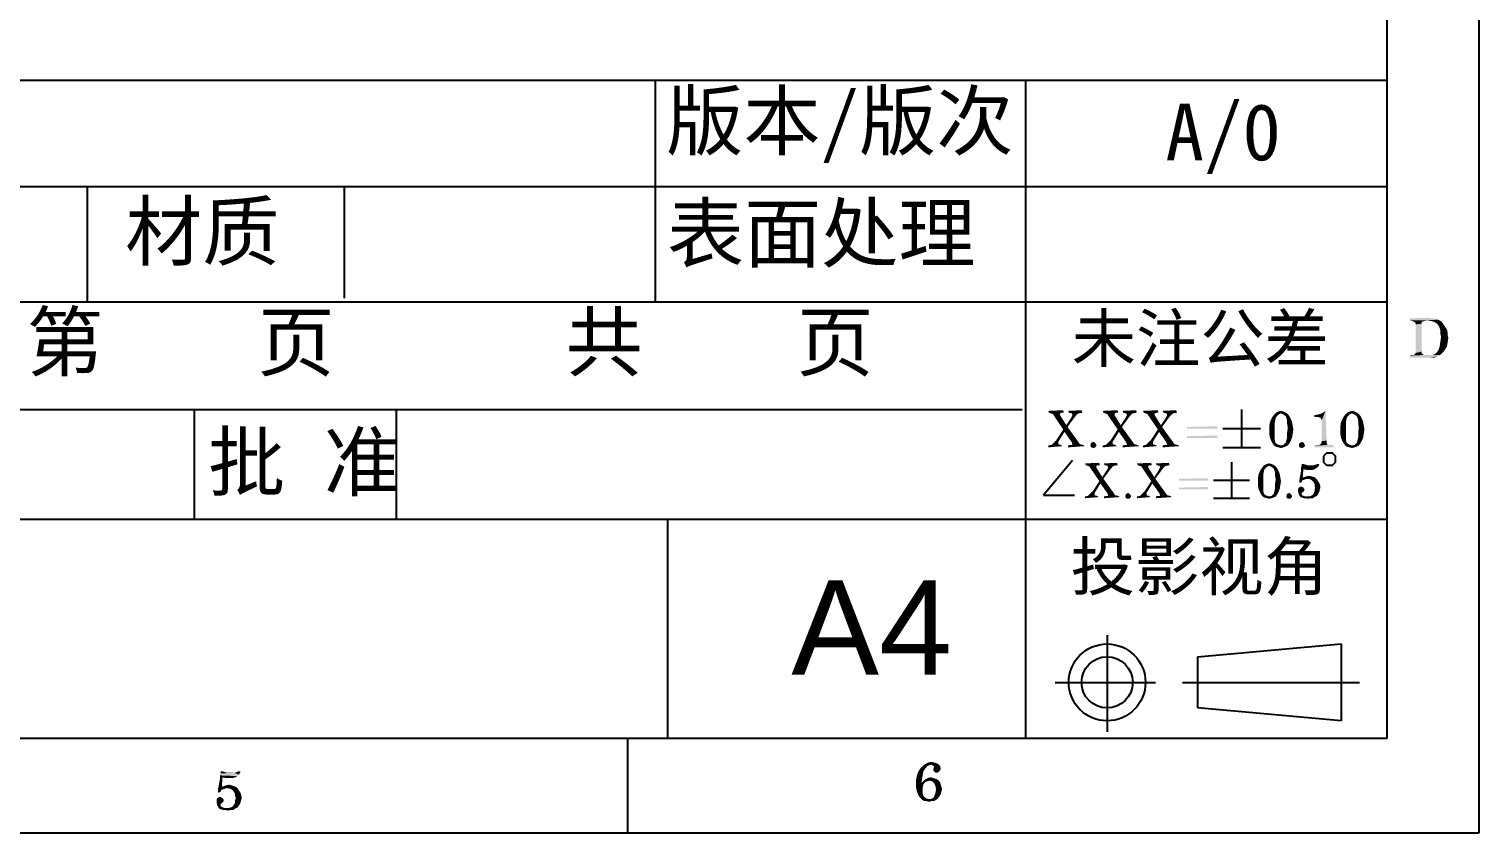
# Model space of a CAD drawing. Header units: millimetres. Extents: x 2313 to 2589, y 1099 to 1295.
# Drawn here: x 2511.9 to 2588.8, y 1100.1 to 1142.8 of the extents above; entities that cross this region are included whole.
import ezdxf

# ---------------------------------------------------------------- set-up
doc = ezdxf.new("R2010")
doc.units = ezdxf.units.MM
doc.layers.add('文字', color=3, linetype='Continuous', lineweight=9)
doc.styles.get("Standard").update_dxf_attribs({"font": 'arial.ttf'})

msp = doc.modelspace()

# ---------------------------------------------------------------- linework, layer by layer
for p, q in [((2588.762, 1100.144), (2588.762, 1295.371)), ((2583.871, 1290.409), (2583.871, 1105.144)), ((2583.871, 1140.037), (2435.411, 1140.037)), ((2545.08, 1140.037), (2545.08, 1128.279)), ((2564.712, 1140.037), (2564.712, 1128.279)), ((2583.871, 1134.401), (2435.411, 1134.401)), ((2514.969, 1128.279), (2514.969, 1134.401)), ((2528.603, 1128.493), (2528.603, 1134.401)), ((2583.871, 1128.279), (2435.411, 1128.279)), ((2564.712, 1128.279), (2564.712, 1105.19)), ((2435.411, 1122.591), (2564.54, 1122.591)), ((2520.648, 1116.752), (2520.648, 1122.591)), ((2531.359, 1116.752), (2531.359, 1122.591)), ((2532.946, 1122.591), (2532.946, 1122.576)), ((2576.172, 1122.584), (2576.172, 1120.584)), ((2575.172, 1121.584), (2577.172, 1121.584)), ((2575.172, 1120.584), (2577.172, 1120.584)), ((2567.211, 1119.887), (2565.671, 1118.047)), ((2575.641, 1119.796), (2575.641, 1117.887)), ((2574.687, 1118.841), (2576.596, 1118.841)), ((2565.671, 1118.047), (2567.305, 1118.047)), ((2574.687, 1117.887), (2576.596, 1117.887)), ((2583.871, 1116.752), (2435.467, 1116.752)), ((2545.725, 1116.752), (2545.725, 1105.144)), ((2569.039, 1110.636), (2569.039, 1105.508)), ((2573.842, 1109.485), (2581.452, 1110.163)), ((2581.452, 1110.163), (2581.452, 1106.091)), ((2573.842, 1109.485), (2573.842, 1106.77)), ((2566.284, 1108.127), (2571.611, 1108.127)), ((2573.037, 1108.127), (2582.424, 1108.127)), ((2581.452, 1106.091), (2573.842, 1106.77)), ((2583.871, 1105.144), (2317.745, 1105.144)), ((2543.597, 1105.144), (2543.597, 1100.174)), ((2312.752, 1100.144), (2588.762, 1100.144))]:
    msp.add_line(p, q)
msp.add_lwpolyline([(2580.509, 1120.114), (2580.509, 1119.796), (2580.668, 1119.637), (2580.987, 1119.637), (2581.146, 1119.796), (2581.146, 1120.114), (2580.987, 1120.273), (2580.668, 1120.273), (2580.509, 1120.114)])
for radius in [2.036, 1.357]:
    msp.add_circle((2569.039, 1108.127), radius)
for points in [[(2585.093, 1127.421), (2586.044, 1127.456), (2586.255, 1127.421)], [(2586.396, 1127.421), (2586.572, 1127.351), (2585.093, 1127.315)], [(2586.255, 1127.421), (2586.396, 1127.421), (2585.093, 1127.315)], [(2586.255, 1127.421), (2585.093, 1127.315), (2585.093, 1127.421)], [(2586.009, 1127.315), (2585.093, 1127.315), (2586.572, 1127.351)], [(2586.009, 1127.315), (2585.234, 1127.28), (2585.093, 1127.315)], [(2585.234, 1127.28), (2586.009, 1127.315), (2585.868, 1127.28)], [(2586.009, 1127.315), (2586.572, 1127.351), (2586.678, 1127.315)], [(2586.678, 1127.315), (2586.15, 1127.28), (2586.009, 1127.315)], [(2586.255, 1127.28), (2586.15, 1127.28), (2586.678, 1127.315)], [(2586.255, 1127.28), (2586.678, 1127.315), (2586.784, 1127.245)], [(2585.868, 1127.28), (2585.375, 1127.21), (2585.234, 1127.28)], [(2585.868, 1127.28), (2585.727, 1127.245), (2585.375, 1127.21)], [(2585.375, 1127.21), (2585.727, 1127.245), (2585.727, 1127.139)], [(2585.727, 1127.139), (2585.41, 1127.104), (2585.375, 1127.21)], [(2585.41, 1127.104), (2585.727, 1127.139), (2585.727, 1125.66)], [(2585.727, 1125.66), (2585.41, 1125.589), (2585.41, 1127.104)], [(2586.784, 1127.245), (2586.431, 1127.21), (2586.255, 1127.28)], [(2586.537, 1127.139), (2586.431, 1127.21), (2586.784, 1127.245)], [(2586.537, 1127.139), (2586.784, 1127.245), (2586.854, 1127.139)], [(2586.854, 1127.139), (2586.643, 1126.998), (2586.537, 1127.139)], [(2586.854, 1127.139), (2586.925, 1127.034), (2586.643, 1126.998)], [(2586.643, 1126.998), (2586.925, 1127.034), (2586.995, 1126.928)], [(2586.995, 1126.928), (2586.678, 1126.893), (2586.643, 1126.998)], [(2586.678, 1126.893), (2586.995, 1126.928), (2587.066, 1126.822)], [(2587.066, 1126.822), (2586.713, 1126.787), (2586.678, 1126.893)], [(2586.713, 1126.787), (2587.066, 1126.822), (2587.101, 1126.681)], [(2587.101, 1126.681), (2586.713, 1126.611), (2586.713, 1126.787)], [(2586.713, 1126.611), (2587.101, 1126.681), (2587.101, 1126.54)], [(2587.101, 1126.54), (2586.749, 1126.435), (2586.713, 1126.611)], [(2586.749, 1126.435), (2587.101, 1126.54), (2587.136, 1126.399)], [(2586.96, 1125.765), (2586.608, 1125.73), (2586.643, 1125.836)], [(2586.608, 1125.73), (2586.96, 1125.765), (2586.854, 1125.624)], [(2587.066, 1125.941), (2586.643, 1125.836), (2586.678, 1125.941)], [(2586.643, 1125.836), (2587.066, 1125.941), (2586.96, 1125.765)], [(2587.101, 1126.153), (2586.678, 1125.941), (2586.713, 1126.188)], [(2586.678, 1125.941), (2587.101, 1126.153), (2587.066, 1125.941)], [(2587.136, 1126.399), (2586.713, 1126.188), (2586.749, 1126.435)], [(2586.713, 1126.188), (2587.136, 1126.399), (2587.101, 1126.153)], [(2586.291, 1125.484), (2586.713, 1125.484), (2585.093, 1125.448)], [(2586.15, 1125.484), (2586.291, 1125.484), (2585.093, 1125.448)], [(2585.974, 1125.484), (2586.15, 1125.484), (2585.093, 1125.448)], [(2585.833, 1125.484), (2585.974, 1125.484), (2585.093, 1125.448)], [(2585.304, 1125.484), (2585.833, 1125.484), (2585.093, 1125.448)], [(2585.304, 1125.484), (2585.093, 1125.448), (2585.198, 1125.484)], [(2585.093, 1125.448), (2586.713, 1125.484), (2586.572, 1125.413)], [(2586.572, 1125.413), (2585.093, 1125.343), (2585.093, 1125.448)], [(2586.185, 1125.343), (2585.093, 1125.343), (2586.572, 1125.413)], [(2585.727, 1125.554), (2585.304, 1125.484), (2585.41, 1125.589)], [(2585.304, 1125.484), (2585.727, 1125.554), (2585.833, 1125.484)], [(2585.41, 1125.589), (2585.727, 1125.66), (2585.727, 1125.554)], [(2586.185, 1125.343), (2586.572, 1125.413), (2586.396, 1125.343)], [(2586.291, 1125.484), (2586.396, 1125.519), (2586.854, 1125.624)], [(2586.291, 1125.484), (2586.854, 1125.624), (2586.713, 1125.484)], [(2586.396, 1125.519), (2586.502, 1125.589), (2586.854, 1125.624)], [(2586.854, 1125.624), (2586.502, 1125.589), (2586.608, 1125.73)], [(2565.957, 1122.42), (2565.925, 1122.518), (2566.711, 1122.551)], [(2566.646, 1122.42), (2565.957, 1122.42), (2566.711, 1122.551)], [(2566.646, 1122.42), (2566.056, 1122.387), (2565.957, 1122.42)], [(2566.056, 1122.387), (2566.646, 1122.42), (2566.547, 1122.387)], [(2566.547, 1122.387), (2566.154, 1122.354), (2566.056, 1122.387)], [(2566.154, 1122.354), (2566.547, 1122.387), (2566.547, 1122.289)], [(2566.547, 1122.289), (2566.22, 1122.256), (2566.154, 1122.354)], [(2566.285, 1122.157), (2566.22, 1122.256), (2566.547, 1122.289)], [(2566.285, 1122.157), (2566.547, 1122.289), (2566.875, 1121.764)], [(2566.875, 1121.764), (2566.711, 1121.534), (2566.285, 1122.157)], [(2566.646, 1122.42), (2566.711, 1122.551), (2566.744, 1122.42)], [(2566.875, 1121.764), (2567.302, 1122.157), (2566.941, 1121.666)], [(2567.302, 1122.157), (2566.875, 1121.764), (2567.138, 1122.157)], [(2567.007, 1122.42), (2566.974, 1122.518), (2567.695, 1122.551)], [(2567.007, 1122.42), (2567.695, 1122.551), (2567.728, 1122.42)], [(2567.728, 1122.42), (2567.17, 1122.387), (2567.007, 1122.42)], [(2567.138, 1122.157), (2567.433, 1122.321), (2567.302, 1122.157)], [(2567.138, 1122.157), (2567.203, 1122.289), (2567.433, 1122.321)], [(2567.17, 1122.387), (2567.728, 1122.42), (2567.531, 1122.387)], [(2567.531, 1122.387), (2567.203, 1122.289), (2567.17, 1122.387)], [(2567.531, 1122.387), (2567.433, 1122.321), (2567.203, 1122.289)], [(2568.843, 1122.42), (2568.81, 1122.518), (2569.597, 1122.551)], [(2569.531, 1122.42), (2568.843, 1122.42), (2569.597, 1122.551)], [(2569.531, 1122.42), (2568.941, 1122.387), (2568.843, 1122.42)], [(2568.941, 1122.387), (2569.531, 1122.42), (2569.433, 1122.387)], [(2569.433, 1122.387), (2569.039, 1122.354), (2568.941, 1122.387)], [(2569.039, 1122.354), (2569.433, 1122.387), (2569.433, 1122.289)], [(2569.433, 1122.289), (2569.105, 1122.256), (2569.039, 1122.354)], [(2569.17, 1122.157), (2569.105, 1122.256), (2569.433, 1122.289)], [(2569.17, 1122.157), (2569.433, 1122.289), (2569.761, 1121.764)], [(2569.761, 1121.764), (2569.597, 1121.534), (2569.17, 1122.157)], [(2569.531, 1122.42), (2569.597, 1122.551), (2569.629, 1122.42)], [(2569.761, 1121.764), (2570.187, 1122.157), (2569.826, 1121.666)], [(2570.187, 1122.157), (2569.761, 1121.764), (2570.023, 1122.157)], [(2569.892, 1122.42), (2569.859, 1122.518), (2570.58, 1122.551)], [(2569.892, 1122.42), (2570.58, 1122.551), (2570.613, 1122.42)], [(2570.613, 1122.42), (2570.056, 1122.387), (2569.892, 1122.42)], [(2570.023, 1122.157), (2570.318, 1122.321), (2570.187, 1122.157)], [(2570.023, 1122.157), (2570.089, 1122.289), (2570.318, 1122.321)], [(2570.056, 1122.387), (2570.613, 1122.42), (2570.416, 1122.387)], [(2570.416, 1122.387), (2570.089, 1122.289), (2570.056, 1122.387)], [(2570.416, 1122.387), (2570.318, 1122.321), (2570.089, 1122.289)], [(2570.974, 1122.42), (2570.941, 1122.518), (2571.728, 1122.551)], [(2571.662, 1122.42), (2570.974, 1122.42), (2571.728, 1122.551)], [(2571.662, 1122.42), (2571.072, 1122.387), (2570.974, 1122.42)], [(2571.072, 1122.387), (2571.662, 1122.42), (2571.564, 1122.387)], [(2571.564, 1122.387), (2571.17, 1122.354), (2571.072, 1122.387)], [(2571.17, 1122.354), (2571.564, 1122.387), (2571.564, 1122.289)], [(2571.564, 1122.289), (2571.236, 1122.256), (2571.17, 1122.354)], [(2571.302, 1122.157), (2571.236, 1122.256), (2571.564, 1122.289)], [(2571.302, 1122.157), (2571.564, 1122.289), (2571.892, 1121.764)], [(2571.892, 1121.764), (2571.728, 1121.534), (2571.302, 1122.157)], [(2571.662, 1122.42), (2571.728, 1122.551), (2571.761, 1122.42)], [(2571.892, 1121.764), (2572.318, 1122.157), (2571.957, 1121.666)], [(2572.318, 1122.157), (2571.892, 1121.764), (2572.154, 1122.157)], [(2572.023, 1122.42), (2571.99, 1122.518), (2572.711, 1122.551)], [(2572.023, 1122.42), (2572.711, 1122.551), (2572.744, 1122.42)], [(2572.744, 1122.42), (2572.187, 1122.387), (2572.023, 1122.42)], [(2572.154, 1122.157), (2572.449, 1122.321), (2572.318, 1122.157)], [(2572.154, 1122.157), (2572.22, 1122.289), (2572.449, 1122.321)], [(2572.187, 1122.387), (2572.744, 1122.42), (2572.548, 1122.387)], [(2572.548, 1122.387), (2572.22, 1122.289), (2572.187, 1122.387)], [(2572.548, 1122.387), (2572.449, 1122.321), (2572.22, 1122.289)], [(2577.669, 1121.895), (2577.964, 1122.059), (2577.931, 1121.895)], [(2577.964, 1122.059), (2577.669, 1121.895), (2577.734, 1122.059)], [(2577.734, 1122.059), (2577.997, 1122.19), (2577.964, 1122.059)], [(2577.997, 1122.19), (2577.734, 1122.059), (2577.8, 1122.19)], [(2577.8, 1122.19), (2578.128, 1122.321), (2577.997, 1122.19)], [(2578.128, 1122.321), (2577.8, 1122.19), (2577.898, 1122.321)], [(2578.259, 1122.387), (2577.898, 1122.321), (2577.997, 1122.42)], [(2577.898, 1122.321), (2578.259, 1122.387), (2578.128, 1122.321)], [(2577.997, 1122.42), (2578.39, 1122.485), (2578.521, 1122.42)], [(2578.39, 1122.485), (2577.997, 1122.42), (2578.128, 1122.485)], [(2577.997, 1122.42), (2578.521, 1122.42), (2578.259, 1122.387)], [(2578.128, 1122.485), (2578.259, 1122.518), (2578.39, 1122.485)], [(2578.259, 1122.387), (2578.521, 1122.42), (2578.62, 1122.354)], [(2578.62, 1122.354), (2578.39, 1122.321), (2578.259, 1122.387)], [(2578.521, 1122.223), (2578.39, 1122.321), (2578.62, 1122.354)], [(2578.521, 1122.223), (2578.62, 1122.354), (2578.718, 1122.223)], [(2578.718, 1122.223), (2578.554, 1122.125), (2578.521, 1122.223)], [(2578.554, 1122.125), (2578.718, 1122.223), (2578.784, 1122.092)], [(2578.784, 1122.092), (2578.587, 1121.993), (2578.554, 1122.125)], [(2578.587, 1121.993), (2578.784, 1122.092), (2578.849, 1121.928)], [(2578.849, 1121.928), (2578.587, 1121.829), (2578.587, 1121.993)], [(2578.587, 1121.829), (2578.849, 1121.928), (2578.882, 1121.731)], [(2580.226, 1122.19), (2580.03, 1122.19), (2580.357, 1122.354)], [(2580.03, 1122.19), (2580.194, 1122.321), (2580.357, 1122.354)], [(2580.03, 1122.19), (2580.03, 1122.289), (2580.194, 1122.321)], [(2580.357, 1122.157), (2580.226, 1122.19), (2580.62, 1122.518)], [(2580.226, 1122.19), (2580.489, 1122.42), (2580.62, 1122.518)], [(2580.226, 1122.19), (2580.357, 1122.354), (2580.489, 1122.42)], [(2580.423, 1122.026), (2580.357, 1122.157), (2580.62, 1122.518)], [(2580.423, 1122.026), (2580.62, 1122.518), (2580.685, 1120.944)], [(2580.685, 1120.944), (2580.423, 1120.911), (2580.423, 1122.026)], [(2581.439, 1121.895), (2581.734, 1122.059), (2581.702, 1121.895)], [(2581.734, 1122.059), (2581.439, 1121.895), (2581.505, 1122.059)], [(2581.505, 1122.059), (2581.767, 1122.19), (2581.734, 1122.059)], [(2581.767, 1122.19), (2581.505, 1122.059), (2581.571, 1122.19)], [(2581.571, 1122.19), (2581.898, 1122.321), (2581.767, 1122.19)], [(2581.898, 1122.321), (2581.571, 1122.19), (2581.669, 1122.321)], [(2582.03, 1122.387), (2581.669, 1122.321), (2581.767, 1122.42)], [(2581.669, 1122.321), (2582.03, 1122.387), (2581.898, 1122.321)], [(2581.767, 1122.42), (2582.161, 1122.485), (2582.292, 1122.42)], [(2582.161, 1122.485), (2581.767, 1122.42), (2581.898, 1122.485)], [(2581.767, 1122.42), (2582.292, 1122.42), (2582.03, 1122.387)], [(2581.898, 1122.485), (2582.03, 1122.518), (2582.161, 1122.485)], [(2582.03, 1122.387), (2582.292, 1122.42), (2582.39, 1122.354)], [(2582.39, 1122.354), (2582.161, 1122.321), (2582.03, 1122.387)], [(2582.292, 1122.223), (2582.161, 1122.321), (2582.39, 1122.354)], [(2582.292, 1122.223), (2582.39, 1122.354), (2582.489, 1122.223)], [(2582.489, 1122.223), (2582.325, 1122.125), (2582.292, 1122.223)], [(2582.325, 1122.125), (2582.489, 1122.223), (2582.554, 1122.092)], [(2582.554, 1122.092), (2582.357, 1121.993), (2582.325, 1122.125)], [(2582.357, 1121.993), (2582.554, 1122.092), (2582.62, 1121.928)], [(2582.62, 1121.928), (2582.357, 1121.829), (2582.357, 1121.993)], [(2582.357, 1121.829), (2582.62, 1121.928), (2582.653, 1121.731)], [(2566.777, 1121.403), (2566.351, 1120.977), (2566.711, 1121.534)], [(2566.351, 1120.977), (2566.777, 1121.403), (2566.515, 1120.977)], [(2566.875, 1121.764), (2566.941, 1121.666), (2566.711, 1121.534)], [(2566.777, 1121.403), (2566.711, 1121.534), (2566.941, 1121.666)], [(2567.17, 1120.846), (2566.777, 1121.403), (2566.941, 1121.666)], [(2567.17, 1120.846), (2566.941, 1121.666), (2567.531, 1120.846)], [(2569.662, 1121.403), (2569.236, 1120.977), (2569.597, 1121.534)], [(2569.236, 1120.977), (2569.662, 1121.403), (2569.4, 1120.977)], [(2569.761, 1121.764), (2569.826, 1121.666), (2569.597, 1121.534)], [(2569.662, 1121.403), (2569.597, 1121.534), (2569.826, 1121.666)], [(2570.056, 1120.846), (2569.662, 1121.403), (2569.826, 1121.666)], [(2570.056, 1120.846), (2569.826, 1121.666), (2570.416, 1120.846)], [(2571.793, 1121.403), (2571.367, 1120.977), (2571.728, 1121.534)], [(2571.367, 1120.977), (2571.793, 1121.403), (2571.531, 1120.977)], [(2571.892, 1121.764), (2571.957, 1121.666), (2571.728, 1121.534)], [(2571.793, 1121.403), (2571.728, 1121.534), (2571.957, 1121.666)], [(2572.187, 1120.846), (2571.793, 1121.403), (2571.957, 1121.666)], [(2572.187, 1120.846), (2571.957, 1121.666), (2572.548, 1120.846)], [(2573.269, 1121.567), (2574.875, 1121.698), (2574.908, 1121.567)], [(2573.269, 1121.567), (2573.269, 1121.666), (2574.875, 1121.698)], [(2573.269, 1121.075), (2574.875, 1121.207), (2574.908, 1121.075)], [(2573.269, 1121.075), (2573.269, 1121.174), (2574.875, 1121.207)], [(2577.636, 1121.698), (2577.931, 1121.895), (2577.931, 1121.666)], [(2577.931, 1121.895), (2577.636, 1121.698), (2577.669, 1121.895)], [(2577.931, 1121.666), (2577.636, 1121.502), (2577.636, 1121.698)], [(2577.636, 1121.502), (2577.931, 1121.666), (2577.931, 1121.403)], [(2577.931, 1121.403), (2577.636, 1121.305), (2577.636, 1121.502)], [(2577.636, 1121.305), (2577.931, 1121.403), (2577.931, 1121.174)], [(2577.931, 1121.174), (2577.669, 1121.108), (2577.636, 1121.305)], [(2577.669, 1121.108), (2577.931, 1121.174), (2577.931, 1120.977)], [(2578.882, 1121.731), (2578.62, 1121.633), (2578.587, 1121.829)], [(2578.915, 1121.534), (2578.587, 1121.37), (2578.62, 1121.633)], [(2578.587, 1121.37), (2578.915, 1121.534), (2578.882, 1121.305)], [(2578.882, 1121.305), (2578.587, 1121.141), (2578.587, 1121.37)], [(2578.587, 1121.141), (2578.882, 1121.305), (2578.849, 1121.108)], [(2578.62, 1121.633), (2578.882, 1121.731), (2578.915, 1121.534)], [(2581.407, 1121.698), (2581.702, 1121.895), (2581.702, 1121.666)], [(2581.702, 1121.895), (2581.407, 1121.698), (2581.439, 1121.895)], [(2581.702, 1121.666), (2581.407, 1121.502), (2581.407, 1121.698)], [(2581.407, 1121.502), (2581.702, 1121.666), (2581.702, 1121.403)], [(2581.702, 1121.403), (2581.407, 1121.305), (2581.407, 1121.502)], [(2581.407, 1121.305), (2581.702, 1121.403), (2581.702, 1121.174)], [(2581.702, 1121.174), (2581.439, 1121.108), (2581.407, 1121.305)], [(2581.439, 1121.108), (2581.702, 1121.174), (2581.702, 1120.977)], [(2582.653, 1121.731), (2582.39, 1121.633), (2582.357, 1121.829)], [(2582.685, 1121.534), (2582.357, 1121.37), (2582.39, 1121.633)], [(2582.357, 1121.37), (2582.685, 1121.534), (2582.653, 1121.305)], [(2582.653, 1121.305), (2582.357, 1121.141), (2582.357, 1121.37)], [(2582.357, 1121.141), (2582.653, 1121.305), (2582.62, 1121.108)], [(2582.39, 1121.633), (2582.653, 1121.731), (2582.685, 1121.534)], [(2565.925, 1120.682), (2566.58, 1120.715), (2566.679, 1120.649)], [(2566.58, 1120.715), (2565.925, 1120.682), (2566.089, 1120.715)], [(2566.679, 1120.649), (2565.925, 1120.584), (2565.925, 1120.682)], [(2566.449, 1120.879), (2566.089, 1120.715), (2566.252, 1120.879)], [(2566.449, 1120.879), (2566.449, 1120.748), (2566.089, 1120.715)], [(2566.089, 1120.715), (2566.449, 1120.748), (2566.58, 1120.715)], [(2566.252, 1120.879), (2566.515, 1120.977), (2566.449, 1120.879)], [(2566.515, 1120.977), (2566.252, 1120.879), (2566.351, 1120.977)], [(2566.974, 1120.682), (2567.761, 1120.715), (2567.859, 1120.649)], [(2567.203, 1120.715), (2566.974, 1120.682), (2567.105, 1120.715)], [(2567.203, 1120.715), (2567.761, 1120.715), (2566.974, 1120.682)], [(2567.859, 1120.649), (2566.974, 1120.584), (2566.974, 1120.682)], [(2567.531, 1120.846), (2567.203, 1120.715), (2567.17, 1120.846)], [(2567.531, 1120.846), (2567.597, 1120.748), (2567.203, 1120.715)], [(2567.203, 1120.715), (2567.597, 1120.748), (2567.761, 1120.715)], [(2568.154, 1120.682), (2568.416, 1120.813), (2568.482, 1120.682)], [(2568.416, 1120.813), (2568.154, 1120.682), (2568.187, 1120.813)], [(2568.482, 1120.682), (2568.187, 1120.584), (2568.154, 1120.682)], [(2568.187, 1120.813), (2568.318, 1120.879), (2568.416, 1120.813)], [(2568.187, 1120.584), (2568.482, 1120.682), (2568.416, 1120.584)], [(2568.416, 1120.584), (2568.318, 1120.551), (2568.187, 1120.584)], [(2568.81, 1120.682), (2569.466, 1120.715), (2569.564, 1120.649)], [(2569.466, 1120.715), (2568.81, 1120.682), (2568.974, 1120.715)], [(2569.564, 1120.649), (2568.81, 1120.584), (2568.81, 1120.682)], [(2569.334, 1120.879), (2568.974, 1120.715), (2569.138, 1120.879)], [(2569.334, 1120.879), (2569.334, 1120.748), (2568.974, 1120.715)], [(2568.974, 1120.715), (2569.334, 1120.748), (2569.466, 1120.715)], [(2569.138, 1120.879), (2569.4, 1120.977), (2569.334, 1120.879)], [(2569.4, 1120.977), (2569.138, 1120.879), (2569.236, 1120.977)], [(2569.859, 1120.682), (2570.646, 1120.715), (2570.744, 1120.649)], [(2570.089, 1120.715), (2569.859, 1120.682), (2569.99, 1120.715)], [(2570.089, 1120.715), (2570.646, 1120.715), (2569.859, 1120.682)], [(2570.744, 1120.649), (2569.859, 1120.584), (2569.859, 1120.682)], [(2570.416, 1120.846), (2570.089, 1120.715), (2570.056, 1120.846)], [(2570.416, 1120.846), (2570.482, 1120.748), (2570.089, 1120.715)], [(2570.089, 1120.715), (2570.482, 1120.748), (2570.646, 1120.715)], [(2570.941, 1120.682), (2571.597, 1120.715), (2571.695, 1120.649)], [(2571.597, 1120.715), (2570.941, 1120.682), (2571.105, 1120.715)], [(2571.695, 1120.649), (2570.941, 1120.584), (2570.941, 1120.682)], [(2571.466, 1120.879), (2571.105, 1120.715), (2571.269, 1120.879)], [(2571.466, 1120.879), (2571.466, 1120.748), (2571.105, 1120.715)], [(2571.105, 1120.715), (2571.466, 1120.748), (2571.597, 1120.715)], [(2571.269, 1120.879), (2571.531, 1120.977), (2571.466, 1120.879)], [(2571.531, 1120.977), (2571.269, 1120.879), (2571.367, 1120.977)], [(2571.99, 1120.682), (2572.777, 1120.715), (2572.875, 1120.649)], [(2572.22, 1120.715), (2571.99, 1120.682), (2572.121, 1120.715)], [(2572.22, 1120.715), (2572.777, 1120.715), (2571.99, 1120.682)], [(2572.875, 1120.649), (2571.99, 1120.584), (2571.99, 1120.682)], [(2572.548, 1120.846), (2572.22, 1120.715), (2572.187, 1120.846)], [(2572.548, 1120.846), (2572.613, 1120.748), (2572.22, 1120.715)], [(2572.22, 1120.715), (2572.613, 1120.748), (2572.777, 1120.715)], [(2577.931, 1120.977), (2577.734, 1120.944), (2577.669, 1121.108)], [(2577.734, 1120.944), (2577.931, 1120.977), (2577.964, 1120.846)], [(2577.964, 1120.846), (2577.8, 1120.813), (2577.734, 1120.944)], [(2577.8, 1120.813), (2577.964, 1120.846), (2578.062, 1120.748)], [(2578.062, 1120.748), (2577.898, 1120.682), (2577.8, 1120.813)], [(2577.898, 1120.682), (2578.062, 1120.748), (2578.259, 1120.682)], [(2578.259, 1120.682), (2577.997, 1120.616), (2577.898, 1120.682)], [(2577.997, 1120.616), (2578.62, 1120.682), (2578.489, 1120.616)], [(2578.259, 1120.682), (2578.62, 1120.682), (2577.997, 1120.616)], [(2578.489, 1120.616), (2578.128, 1120.584), (2577.997, 1120.616)], [(2578.128, 1120.584), (2578.489, 1120.616), (2578.39, 1120.584)], [(2578.39, 1120.584), (2578.259, 1120.551), (2578.128, 1120.584)], [(2578.62, 1120.682), (2578.259, 1120.682), (2578.39, 1120.715)], [(2578.718, 1120.813), (2578.39, 1120.715), (2578.521, 1120.846)], [(2578.39, 1120.715), (2578.718, 1120.813), (2578.62, 1120.682)], [(2578.784, 1120.944), (2578.521, 1120.846), (2578.554, 1120.977)], [(2578.521, 1120.846), (2578.784, 1120.944), (2578.718, 1120.813)], [(2578.849, 1121.108), (2578.554, 1120.977), (2578.587, 1121.141)], [(2578.554, 1120.977), (2578.849, 1121.108), (2578.784, 1120.944)], [(2579.21, 1120.682), (2579.472, 1120.813), (2579.538, 1120.682)], [(2579.472, 1120.813), (2579.21, 1120.682), (2579.243, 1120.813)], [(2579.538, 1120.682), (2579.243, 1120.584), (2579.21, 1120.682)], [(2579.243, 1120.813), (2579.374, 1120.879), (2579.472, 1120.813)], [(2579.243, 1120.584), (2579.538, 1120.682), (2579.472, 1120.584)], [(2579.472, 1120.584), (2579.374, 1120.551), (2579.243, 1120.584)], [(2580.03, 1120.584), (2581.013, 1120.715), (2581.079, 1120.584)], [(2580.03, 1120.584), (2580.03, 1120.682), (2581.013, 1120.715)], [(2580.292, 1120.715), (2580.03, 1120.682), (2580.161, 1120.715)], [(2580.292, 1120.715), (2580.718, 1120.715), (2580.03, 1120.682)], [(2580.718, 1120.715), (2580.915, 1120.715), (2580.03, 1120.682)], [(2580.915, 1120.715), (2581.013, 1120.715), (2580.03, 1120.682)], [(2580.292, 1120.715), (2580.685, 1120.813), (2580.718, 1120.715)], [(2580.292, 1120.715), (2580.39, 1120.78), (2580.685, 1120.813)], [(2580.685, 1120.813), (2580.39, 1120.78), (2580.423, 1120.911)], [(2580.423, 1120.911), (2580.685, 1120.944), (2580.685, 1120.813)], [(2581.702, 1120.977), (2581.505, 1120.944), (2581.439, 1121.108)], [(2581.505, 1120.944), (2581.702, 1120.977), (2581.734, 1120.846)], [(2581.734, 1120.846), (2581.571, 1120.813), (2581.505, 1120.944)], [(2581.571, 1120.813), (2581.734, 1120.846), (2581.833, 1120.748)], [(2581.833, 1120.748), (2581.669, 1120.682), (2581.571, 1120.813)], [(2581.669, 1120.682), (2581.833, 1120.748), (2582.03, 1120.682)], [(2582.03, 1120.682), (2581.767, 1120.616), (2581.669, 1120.682)], [(2581.767, 1120.616), (2582.39, 1120.682), (2582.259, 1120.616)], [(2582.03, 1120.682), (2582.39, 1120.682), (2581.767, 1120.616)], [(2582.259, 1120.616), (2581.898, 1120.584), (2581.767, 1120.616)], [(2581.898, 1120.584), (2582.259, 1120.616), (2582.161, 1120.584)], [(2582.161, 1120.584), (2582.03, 1120.551), (2581.898, 1120.584)], [(2582.39, 1120.682), (2582.03, 1120.682), (2582.161, 1120.715)], [(2582.489, 1120.813), (2582.161, 1120.715), (2582.292, 1120.846)], [(2582.161, 1120.715), (2582.489, 1120.813), (2582.39, 1120.682)], [(2582.554, 1120.944), (2582.292, 1120.846), (2582.325, 1120.977)], [(2582.292, 1120.846), (2582.554, 1120.944), (2582.489, 1120.813)], [(2582.62, 1121.108), (2582.325, 1120.977), (2582.357, 1121.141)], [(2582.325, 1120.977), (2582.62, 1121.108), (2582.554, 1120.944)], [(2567.906, 1119.639), (2567.875, 1119.733), (2568.626, 1119.764)], [(2568.563, 1119.639), (2567.906, 1119.639), (2568.626, 1119.764)], [(2568.563, 1119.639), (2568, 1119.608), (2567.906, 1119.639)], [(2568, 1119.608), (2568.563, 1119.639), (2568.469, 1119.608)], [(2568.469, 1119.608), (2568.094, 1119.577), (2568, 1119.608)], [(2568.094, 1119.577), (2568.469, 1119.608), (2568.469, 1119.514)], [(2568.563, 1119.639), (2568.626, 1119.764), (2568.657, 1119.639)], [(2568.907, 1119.639), (2568.876, 1119.733), (2569.564, 1119.764)], [(2568.907, 1119.639), (2569.564, 1119.764), (2569.596, 1119.639)], [(2569.596, 1119.639), (2569.064, 1119.608), (2568.907, 1119.639)], [(2569.064, 1119.608), (2569.596, 1119.639), (2569.408, 1119.608)], [(2569.408, 1119.608), (2569.095, 1119.514), (2569.064, 1119.608)], [(2569.408, 1119.608), (2569.314, 1119.545), (2569.095, 1119.514)], [(2570.66, 1119.639), (2570.628, 1119.733), (2571.379, 1119.764)], [(2571.317, 1119.639), (2570.66, 1119.639), (2571.379, 1119.764)], [(2571.317, 1119.639), (2570.753, 1119.608), (2570.66, 1119.639)], [(2570.753, 1119.608), (2571.317, 1119.639), (2571.223, 1119.608)], [(2571.223, 1119.608), (2570.847, 1119.577), (2570.753, 1119.608)], [(2570.847, 1119.577), (2571.223, 1119.608), (2571.223, 1119.514)], [(2571.317, 1119.639), (2571.379, 1119.764), (2571.411, 1119.639)], [(2571.661, 1119.639), (2571.63, 1119.733), (2572.318, 1119.764)], [(2571.661, 1119.639), (2572.318, 1119.764), (2572.349, 1119.639)], [(2572.349, 1119.639), (2571.817, 1119.608), (2571.661, 1119.639)], [(2571.817, 1119.608), (2572.349, 1119.639), (2572.162, 1119.608)], [(2572.162, 1119.608), (2571.849, 1119.514), (2571.817, 1119.608)], [(2572.162, 1119.608), (2572.068, 1119.545), (2571.849, 1119.514)], [(2577.634, 1119.608), (2577.289, 1119.545), (2577.383, 1119.639)], [(2577.289, 1119.545), (2577.634, 1119.608), (2577.508, 1119.545)], [(2577.383, 1119.639), (2577.759, 1119.702), (2577.884, 1119.639)], [(2577.759, 1119.702), (2577.383, 1119.639), (2577.508, 1119.702)], [(2577.383, 1119.639), (2577.884, 1119.639), (2577.634, 1119.608)], [(2577.508, 1119.702), (2577.634, 1119.733), (2577.759, 1119.702)], [(2577.634, 1119.608), (2577.884, 1119.639), (2577.978, 1119.577)], [(2577.978, 1119.577), (2577.759, 1119.545), (2577.634, 1119.608)], [(2580.231, 1119.545), (2579.323, 1119.514), (2579.355, 1119.608)], [(2579.449, 1119.702), (2579.355, 1119.608), (2579.355, 1119.702)], [(2579.449, 1119.702), (2579.668, 1119.639), (2579.355, 1119.608)], [(2580.231, 1119.545), (2579.355, 1119.608), (2580.012, 1119.639)], [(2579.668, 1119.639), (2579.918, 1119.639), (2579.355, 1119.608)], [(2579.918, 1119.639), (2580.012, 1119.639), (2579.355, 1119.608)], [(2580.012, 1119.639), (2580.293, 1119.702), (2580.231, 1119.545)], [(2580.012, 1119.639), (2580.106, 1119.67), (2580.293, 1119.702)], [(2580.293, 1119.702), (2580.106, 1119.67), (2580.199, 1119.702)], [(2568.469, 1119.514), (2568.156, 1119.483), (2568.094, 1119.577)], [(2568.219, 1119.389), (2568.156, 1119.483), (2568.469, 1119.514)], [(2568.219, 1119.389), (2568.469, 1119.514), (2568.782, 1119.013)], [(2568.782, 1119.013), (2568.626, 1118.794), (2568.219, 1119.389)], [(2568.782, 1119.013), (2568.845, 1118.919), (2568.626, 1118.794)], [(2568.688, 1118.669), (2568.626, 1118.794), (2568.845, 1118.919)], [(2569.064, 1118.137), (2568.688, 1118.669), (2568.845, 1118.919)], [(2568.782, 1119.013), (2569.189, 1119.389), (2568.845, 1118.919)], [(2569.189, 1119.389), (2568.782, 1119.013), (2569.032, 1119.389)], [(2569.064, 1118.137), (2568.845, 1118.919), (2569.408, 1118.137)], [(2569.032, 1119.389), (2569.314, 1119.545), (2569.189, 1119.389)], [(2569.032, 1119.389), (2569.095, 1119.514), (2569.314, 1119.545)], [(2571.223, 1119.514), (2570.91, 1119.483), (2570.847, 1119.577)], [(2570.972, 1119.389), (2570.91, 1119.483), (2571.223, 1119.514)], [(2570.972, 1119.389), (2571.223, 1119.514), (2571.536, 1119.013)], [(2571.536, 1119.013), (2571.379, 1118.794), (2570.972, 1119.389)], [(2571.536, 1119.013), (2571.598, 1118.919), (2571.379, 1118.794)], [(2571.442, 1118.669), (2571.379, 1118.794), (2571.598, 1118.919)], [(2571.817, 1118.137), (2571.442, 1118.669), (2571.598, 1118.919)], [(2571.536, 1119.013), (2571.942, 1119.389), (2571.598, 1118.919)], [(2571.942, 1119.389), (2571.536, 1119.013), (2571.786, 1119.389)], [(2571.817, 1118.137), (2571.598, 1118.919), (2572.162, 1118.137)], [(2571.786, 1119.389), (2572.068, 1119.545), (2571.942, 1119.389)], [(2571.786, 1119.389), (2571.849, 1119.514), (2572.068, 1119.545)], [(2572.85, 1118.826), (2574.383, 1118.951), (2574.414, 1118.826)], [(2572.85, 1118.826), (2572.85, 1118.919), (2574.383, 1118.951)], [(2577.039, 1118.951), (2577.321, 1119.139), (2577.321, 1118.919)], [(2577.321, 1119.139), (2577.039, 1118.951), (2577.07, 1119.139)], [(2577.321, 1118.919), (2577.039, 1118.763), (2577.039, 1118.951)], [(2577.039, 1118.763), (2577.321, 1118.919), (2577.321, 1118.669)], [(2577.07, 1119.139), (2577.352, 1119.295), (2577.321, 1119.139)], [(2577.352, 1119.295), (2577.07, 1119.139), (2577.133, 1119.295)], [(2577.133, 1119.295), (2577.383, 1119.42), (2577.352, 1119.295)], [(2577.383, 1119.42), (2577.133, 1119.295), (2577.196, 1119.42)], [(2577.196, 1119.42), (2577.508, 1119.545), (2577.383, 1119.42)], [(2577.508, 1119.545), (2577.196, 1119.42), (2577.289, 1119.545)], [(2577.884, 1119.451), (2577.759, 1119.545), (2577.978, 1119.577)], [(2577.884, 1119.451), (2577.978, 1119.577), (2578.072, 1119.451)], [(2578.072, 1119.451), (2577.915, 1119.358), (2577.884, 1119.451)], [(2577.915, 1119.358), (2578.072, 1119.451), (2578.134, 1119.326)], [(2578.134, 1119.326), (2577.947, 1119.232), (2577.915, 1119.358)], [(2577.947, 1119.232), (2578.134, 1119.326), (2578.197, 1119.17)], [(2578.197, 1119.17), (2577.947, 1119.076), (2577.947, 1119.232)], [(2577.947, 1119.076), (2578.197, 1119.17), (2578.228, 1118.982)], [(2578.228, 1118.982), (2577.978, 1118.888), (2577.947, 1119.076)], [(2578.259, 1118.794), (2577.947, 1118.638), (2577.978, 1118.888)], [(2577.978, 1118.888), (2578.228, 1118.982), (2578.259, 1118.794)], [(2579.417, 1118.982), (2579.229, 1118.826), (2579.323, 1119.326)], [(2579.417, 1118.982), (2579.668, 1118.919), (2579.229, 1118.826)], [(2579.668, 1118.919), (2579.542, 1118.888), (2579.229, 1118.826)], [(2579.229, 1118.826), (2579.542, 1118.888), (2579.386, 1118.826)], [(2579.323, 1119.514), (2580.231, 1119.545), (2580.137, 1119.483)], [(2580.137, 1119.483), (2579.323, 1119.42), (2579.323, 1119.514)], [(2579.449, 1119.42), (2579.323, 1119.42), (2580.137, 1119.483)], [(2579.323, 1119.326), (2579.449, 1119.42), (2579.417, 1118.982)], [(2579.449, 1119.42), (2579.323, 1119.326), (2579.323, 1119.42)], [(2579.887, 1119.045), (2579.417, 1118.982), (2579.605, 1119.045)], [(2579.887, 1119.045), (2579.98, 1119.013), (2579.417, 1118.982)], [(2579.417, 1118.982), (2579.98, 1119.013), (2580.074, 1118.982)], [(2579.417, 1118.982), (2580.074, 1118.982), (2579.668, 1118.919)], [(2579.449, 1119.42), (2580.137, 1119.483), (2580.043, 1119.42)], [(2580.043, 1119.42), (2579.636, 1119.389), (2579.449, 1119.42)], [(2579.605, 1119.045), (2579.761, 1119.076), (2579.887, 1119.045)], [(2579.793, 1119.389), (2579.636, 1119.389), (2580.043, 1119.42)], [(2579.824, 1118.888), (2579.668, 1118.919), (2580.074, 1118.982)], [(2579.793, 1119.389), (2580.043, 1119.42), (2579.918, 1119.389)], [(2579.824, 1118.888), (2580.074, 1118.982), (2580.168, 1118.888)], [(2580.168, 1118.888), (2579.949, 1118.794), (2579.824, 1118.888)], [(2579.949, 1118.794), (2580.168, 1118.888), (2580.293, 1118.7)], [(2568.375, 1118.168), (2568.031, 1118.012), (2568.188, 1118.168)], [(2568.375, 1118.168), (2568.375, 1118.043), (2568.031, 1118.012)], [(2568.188, 1118.168), (2568.438, 1118.262), (2568.375, 1118.168)], [(2568.438, 1118.262), (2568.188, 1118.168), (2568.281, 1118.262)], [(2568.688, 1118.669), (2568.281, 1118.262), (2568.626, 1118.794)], [(2568.281, 1118.262), (2568.688, 1118.669), (2568.438, 1118.262)], [(2569.408, 1118.137), (2569.095, 1118.012), (2569.064, 1118.137)], [(2569.408, 1118.137), (2569.47, 1118.043), (2569.095, 1118.012)], [(2570.002, 1117.981), (2570.253, 1118.106), (2570.315, 1117.981)], [(2570.253, 1118.106), (2570.002, 1117.981), (2570.034, 1118.106)], [(2570.034, 1118.106), (2570.159, 1118.168), (2570.253, 1118.106)], [(2571.129, 1118.168), (2570.785, 1118.012), (2570.941, 1118.168)], [(2571.129, 1118.168), (2571.129, 1118.043), (2570.785, 1118.012)], [(2570.941, 1118.168), (2571.191, 1118.262), (2571.129, 1118.168)], [(2571.191, 1118.262), (2570.941, 1118.168), (2571.035, 1118.262)], [(2571.442, 1118.669), (2571.035, 1118.262), (2571.379, 1118.794)], [(2571.035, 1118.262), (2571.442, 1118.669), (2571.191, 1118.262)], [(2572.162, 1118.137), (2571.849, 1118.012), (2571.817, 1118.137)], [(2572.162, 1118.137), (2572.224, 1118.043), (2571.849, 1118.012)], [(2572.85, 1118.356), (2574.383, 1118.481), (2574.414, 1118.356)], [(2572.85, 1118.356), (2572.85, 1118.45), (2574.383, 1118.481)], [(2577.321, 1118.669), (2577.039, 1118.575), (2577.039, 1118.763)], [(2577.039, 1118.575), (2577.321, 1118.669), (2577.321, 1118.45)], [(2577.321, 1118.45), (2577.07, 1118.388), (2577.039, 1118.575)], [(2577.07, 1118.388), (2577.321, 1118.45), (2577.321, 1118.262)], [(2577.321, 1118.262), (2577.133, 1118.231), (2577.07, 1118.388)], [(2577.133, 1118.231), (2577.321, 1118.262), (2577.352, 1118.137)], [(2577.352, 1118.137), (2577.196, 1118.106), (2577.133, 1118.231)], [(2577.196, 1118.106), (2577.352, 1118.137), (2577.446, 1118.043)], [(2577.446, 1118.043), (2577.289, 1117.981), (2577.196, 1118.106)], [(2578.072, 1118.106), (2577.759, 1118.012), (2577.884, 1118.137)], [(2577.759, 1118.012), (2578.072, 1118.106), (2577.978, 1117.981)], [(2578.134, 1118.231), (2577.884, 1118.137), (2577.915, 1118.262)], [(2577.884, 1118.137), (2578.134, 1118.231), (2578.072, 1118.106)], [(2578.197, 1118.388), (2577.915, 1118.262), (2577.947, 1118.419)], [(2577.915, 1118.262), (2578.197, 1118.388), (2578.134, 1118.231)], [(2577.947, 1118.638), (2578.259, 1118.794), (2578.228, 1118.575)], [(2578.228, 1118.575), (2577.947, 1118.419), (2577.947, 1118.638)], [(2577.947, 1118.419), (2578.228, 1118.575), (2578.197, 1118.388)], [(2578.541, 1117.981), (2578.791, 1118.106), (2578.854, 1117.981)], [(2578.791, 1118.106), (2578.541, 1117.981), (2578.572, 1118.106)], [(2578.572, 1118.106), (2578.697, 1118.168), (2578.791, 1118.106)], [(2579.167, 1118.356), (2579.449, 1118.45), (2579.511, 1118.356)], [(2579.449, 1118.45), (2579.167, 1118.356), (2579.198, 1118.45)], [(2579.167, 1118.262), (2579.511, 1118.356), (2579.48, 1118.262)], [(2579.511, 1118.356), (2579.167, 1118.262), (2579.167, 1118.356)], [(2579.48, 1118.262), (2579.198, 1118.106), (2579.167, 1118.262)], [(2579.198, 1118.45), (2579.323, 1118.513), (2579.449, 1118.45)], [(2579.48, 1118.262), (2579.355, 1118.168), (2579.198, 1118.106)], [(2579.198, 1118.106), (2579.355, 1118.168), (2579.355, 1118.075)], [(2579.355, 1118.075), (2579.292, 1117.949), (2579.198, 1118.106)], [(2579.386, 1118.826), (2579.229, 1118.7), (2579.229, 1118.826)], [(2579.386, 1118.826), (2579.355, 1118.732), (2579.229, 1118.7)], [(2579.355, 1118.075), (2579.449, 1118.012), (2579.292, 1117.949)], [(2580.231, 1118.106), (2579.918, 1118.043), (2580.012, 1118.168)], [(2579.918, 1118.043), (2580.231, 1118.106), (2580.168, 1118.012)], [(2580.293, 1118.7), (2580.043, 1118.638), (2579.949, 1118.794)], [(2580.293, 1118.231), (2580.012, 1118.168), (2580.043, 1118.262)], [(2580.012, 1118.168), (2580.293, 1118.231), (2580.231, 1118.106)], [(2580.043, 1118.638), (2580.293, 1118.7), (2580.325, 1118.607)], [(2580.325, 1118.607), (2580.043, 1118.544), (2580.043, 1118.638)], [(2580.043, 1118.544), (2580.325, 1118.607), (2580.356, 1118.481)], [(2580.356, 1118.481), (2580.074, 1118.45), (2580.043, 1118.544)], [(2580.043, 1118.356), (2580.356, 1118.481), (2580.325, 1118.356)], [(2580.043, 1118.356), (2580.074, 1118.45), (2580.356, 1118.481)], [(2580.043, 1118.262), (2580.325, 1118.356), (2580.293, 1118.231)], [(2580.325, 1118.356), (2580.043, 1118.262), (2580.043, 1118.356)], [(2567.875, 1117.981), (2568.5, 1118.012), (2568.594, 1117.949)], [(2568.5, 1118.012), (2567.875, 1117.981), (2568.031, 1118.012)], [(2568.594, 1117.949), (2567.875, 1117.887), (2567.875, 1117.981)], [(2568.031, 1118.012), (2568.375, 1118.043), (2568.5, 1118.012)], [(2568.876, 1117.981), (2569.627, 1118.012), (2569.721, 1117.949)], [(2569.095, 1118.012), (2568.876, 1117.981), (2569.001, 1118.012)], [(2569.095, 1118.012), (2569.627, 1118.012), (2568.876, 1117.981)], [(2569.721, 1117.949), (2568.876, 1117.887), (2568.876, 1117.981)], [(2569.095, 1118.012), (2569.47, 1118.043), (2569.627, 1118.012)], [(2570.315, 1117.981), (2570.034, 1117.887), (2570.002, 1117.981)], [(2570.034, 1117.887), (2570.315, 1117.981), (2570.253, 1117.887)], [(2570.253, 1117.887), (2570.159, 1117.856), (2570.034, 1117.887)], [(2570.628, 1117.981), (2571.254, 1118.012), (2571.348, 1117.949)], [(2571.254, 1118.012), (2570.628, 1117.981), (2570.785, 1118.012)], [(2571.348, 1117.949), (2570.628, 1117.887), (2570.628, 1117.981)], [(2570.785, 1118.012), (2571.129, 1118.043), (2571.254, 1118.012)], [(2571.63, 1117.981), (2572.381, 1118.012), (2572.474, 1117.949)], [(2571.849, 1118.012), (2571.63, 1117.981), (2571.755, 1118.012)], [(2571.849, 1118.012), (2572.381, 1118.012), (2571.63, 1117.981)], [(2572.474, 1117.949), (2571.63, 1117.887), (2571.63, 1117.981)], [(2571.849, 1118.012), (2572.224, 1118.043), (2572.381, 1118.012)], [(2577.289, 1117.981), (2577.446, 1118.043), (2577.634, 1117.981)], [(2577.634, 1117.981), (2577.383, 1117.918), (2577.289, 1117.981)], [(2577.383, 1117.918), (2577.978, 1117.981), (2577.853, 1117.918)], [(2577.634, 1117.981), (2577.978, 1117.981), (2577.383, 1117.918)], [(2577.853, 1117.918), (2577.508, 1117.887), (2577.383, 1117.918)], [(2577.508, 1117.887), (2577.853, 1117.918), (2577.759, 1117.887)], [(2577.759, 1117.887), (2577.634, 1117.856), (2577.508, 1117.887)], [(2577.978, 1117.981), (2577.634, 1117.981), (2577.759, 1118.012)], [(2578.854, 1117.981), (2578.572, 1117.887), (2578.541, 1117.981)], [(2578.572, 1117.887), (2578.854, 1117.981), (2578.791, 1117.887)], [(2578.791, 1117.887), (2578.697, 1117.856), (2578.572, 1117.887)], [(2579.449, 1118.012), (2579.542, 1117.981), (2579.292, 1117.949)], [(2580.043, 1117.949), (2579.292, 1117.949), (2579.761, 1117.981)], [(2579.542, 1117.981), (2579.668, 1117.981), (2579.292, 1117.949)], [(2579.668, 1117.981), (2579.761, 1117.981), (2579.292, 1117.949)], [(2580.043, 1117.949), (2579.386, 1117.918), (2579.292, 1117.949)], [(2579.48, 1117.887), (2579.386, 1117.918), (2580.043, 1117.949)], [(2579.574, 1117.887), (2579.48, 1117.887), (2580.043, 1117.949)], [(2579.824, 1117.887), (2579.574, 1117.887), (2580.043, 1117.949)], [(2579.824, 1117.887), (2579.699, 1117.856), (2579.574, 1117.887)], [(2580.168, 1118.012), (2579.761, 1117.981), (2579.918, 1118.043)], [(2579.761, 1117.981), (2580.168, 1118.012), (2580.043, 1117.949)], [(2579.824, 1117.887), (2580.043, 1117.949), (2579.949, 1117.887)], [(2559.371, 1103.523), (2559.018, 1103.382), (2559.124, 1103.558)], [(2559.371, 1103.523), (2559.3, 1103.418), (2559.018, 1103.382)], [(2559.124, 1103.558), (2559.512, 1103.699), (2559.371, 1103.523)], [(2559.512, 1103.699), (2559.124, 1103.558), (2559.265, 1103.699)], [(2559.723, 1103.77), (2559.265, 1103.699), (2559.406, 1103.805)], [(2559.723, 1103.77), (2559.617, 1103.735), (2559.265, 1103.699)], [(2559.265, 1103.699), (2559.617, 1103.735), (2559.512, 1103.699)], [(2559.406, 1103.805), (2559.899, 1103.876), (2560.075, 1103.805)], [(2559.899, 1103.876), (2559.406, 1103.805), (2559.547, 1103.876)], [(2559.406, 1103.805), (2560.075, 1103.805), (2559.723, 1103.77)], [(2559.547, 1103.876), (2559.723, 1103.911), (2559.899, 1103.876)], [(2559.723, 1103.77), (2560.075, 1103.805), (2560.181, 1103.699)], [(2560.181, 1103.699), (2559.864, 1103.664), (2559.723, 1103.77)], [(2559.829, 1103.558), (2560.181, 1103.699), (2560.216, 1103.558)], [(2559.829, 1103.558), (2559.864, 1103.664), (2560.181, 1103.699)], [(2559.829, 1103.453), (2560.216, 1103.558), (2560.181, 1103.453)], [(2560.216, 1103.558), (2559.829, 1103.453), (2559.829, 1103.558)], [(2522.093, 1102.596), (2521.882, 1102.42), (2521.987, 1102.983)], [(2523.009, 1103.23), (2521.987, 1103.195), (2522.023, 1103.3)], [(2521.987, 1103.195), (2523.009, 1103.23), (2522.903, 1103.16)], [(2522.903, 1103.16), (2521.987, 1103.089), (2521.987, 1103.195)], [(2522.128, 1103.089), (2521.987, 1103.089), (2522.903, 1103.16)], [(2522.128, 1103.089), (2521.987, 1102.983), (2521.987, 1103.089)], [(2521.987, 1102.983), (2522.128, 1103.089), (2522.093, 1102.596)], [(2522.128, 1103.406), (2522.375, 1103.336), (2522.023, 1103.3)], [(2522.128, 1103.406), (2522.023, 1103.3), (2522.023, 1103.406)], [(2522.657, 1103.336), (2522.762, 1103.336), (2522.023, 1103.3)], [(2522.375, 1103.336), (2522.657, 1103.336), (2522.023, 1103.3)], [(2523.009, 1103.23), (2522.023, 1103.3), (2522.762, 1103.336)], [(2522.128, 1103.089), (2522.903, 1103.16), (2522.798, 1103.089)], [(2522.798, 1103.089), (2522.34, 1103.054), (2522.128, 1103.089)], [(2522.304, 1102.666), (2522.481, 1102.702), (2522.622, 1102.666)], [(2522.516, 1103.054), (2522.34, 1103.054), (2522.798, 1103.089)], [(2522.516, 1103.054), (2522.798, 1103.089), (2522.657, 1103.054)], [(2522.762, 1103.336), (2522.868, 1103.371), (2523.08, 1103.406)], [(2522.762, 1103.336), (2523.08, 1103.406), (2523.009, 1103.23)], [(2523.08, 1103.406), (2522.868, 1103.371), (2522.974, 1103.406)], [(2559.23, 1103.03), (2558.913, 1102.96), (2558.948, 1103.171)], [(2558.913, 1102.96), (2559.23, 1103.03), (2559.195, 1102.783)], [(2559.195, 1102.783), (2558.913, 1102.713), (2558.913, 1102.96)], [(2558.913, 1102.713), (2559.371, 1102.819), (2559.3, 1102.713)], [(2558.913, 1102.713), (2559.195, 1102.783), (2559.371, 1102.819)], [(2559.3, 1102.713), (2558.913, 1102.537), (2558.913, 1102.713)], [(2559.3, 1102.713), (2559.265, 1102.572), (2558.913, 1102.537)], [(2559.265, 1103.241), (2558.948, 1103.171), (2559.018, 1103.382)], [(2558.948, 1103.171), (2559.265, 1103.241), (2559.23, 1103.03)], [(2559.018, 1103.382), (2559.3, 1103.418), (2559.265, 1103.241)], [(2559.512, 1102.889), (2559.195, 1102.783), (2559.3, 1102.889)], [(2559.512, 1102.889), (2559.371, 1102.819), (2559.195, 1102.783)], [(2560.005, 1102.995), (2559.3, 1102.889), (2559.406, 1102.995)], [(2560.005, 1102.995), (2559.617, 1102.924), (2559.3, 1102.889)], [(2559.3, 1102.889), (2559.617, 1102.924), (2559.512, 1102.889)], [(2559.794, 1103.065), (2559.406, 1102.995), (2559.547, 1103.065)], [(2559.794, 1103.065), (2559.899, 1103.03), (2559.406, 1102.995)], [(2559.406, 1102.995), (2559.899, 1103.03), (2560.005, 1102.995)], [(2559.547, 1103.065), (2559.688, 1103.101), (2559.794, 1103.065)], [(2559.617, 1102.924), (2560.005, 1102.995), (2560.111, 1102.924)], [(2560.111, 1102.924), (2559.758, 1102.889), (2559.617, 1102.924)], [(2559.758, 1102.889), (2560.111, 1102.924), (2560.181, 1102.819)], [(2560.181, 1102.819), (2559.864, 1102.783), (2559.758, 1102.889)], [(2560.181, 1103.453), (2559.934, 1103.347), (2559.829, 1103.453)], [(2559.864, 1102.783), (2560.181, 1102.819), (2560.216, 1102.713)], [(2560.216, 1102.713), (2559.934, 1102.643), (2559.864, 1102.783)], [(2559.934, 1103.347), (2560.181, 1103.453), (2560.075, 1103.347)], [(2559.934, 1102.643), (2560.216, 1102.713), (2560.252, 1102.607)], [(2522.128, 1101.997), (2521.811, 1101.891), (2521.846, 1101.997)], [(2521.811, 1101.891), (2522.128, 1101.997), (2522.199, 1101.891)], [(2521.846, 1101.997), (2521.987, 1102.067), (2522.128, 1101.997)], [(2522.093, 1102.596), (2522.375, 1102.525), (2521.882, 1102.42)], [(2522.375, 1102.525), (2522.234, 1102.49), (2521.882, 1102.42)], [(2521.882, 1102.42), (2522.234, 1102.49), (2522.058, 1102.42)], [(2522.058, 1102.42), (2522.023, 1102.314), (2521.882, 1102.279)], [(2522.058, 1102.42), (2521.882, 1102.279), (2521.882, 1102.42)], [(2522.622, 1102.666), (2522.727, 1102.631), (2522.093, 1102.596)], [(2522.622, 1102.666), (2522.093, 1102.596), (2522.304, 1102.666)], [(2522.093, 1102.596), (2522.727, 1102.631), (2522.833, 1102.596)], [(2522.093, 1102.596), (2522.833, 1102.596), (2522.375, 1102.525)], [(2522.551, 1102.49), (2522.375, 1102.525), (2522.833, 1102.596)], [(2522.551, 1102.49), (2522.833, 1102.596), (2522.939, 1102.49)], [(2522.939, 1102.49), (2522.692, 1102.384), (2522.551, 1102.49)], [(2522.692, 1102.384), (2522.939, 1102.49), (2523.08, 1102.279)], [(2523.08, 1102.279), (2522.798, 1102.208), (2522.692, 1102.384)], [(2522.798, 1102.208), (2523.08, 1102.279), (2523.115, 1102.173)], [(2523.115, 1102.173), (2522.798, 1102.103), (2522.798, 1102.208)], [(2522.798, 1102.103), (2523.115, 1102.173), (2523.15, 1102.032)], [(2523.15, 1102.032), (2522.833, 1101.997), (2522.798, 1102.103)], [(2522.798, 1101.891), (2522.833, 1101.997), (2523.15, 1102.032)], [(2522.798, 1101.891), (2523.15, 1102.032), (2523.115, 1101.891)], [(2558.913, 1102.537), (2559.265, 1102.572), (2559.265, 1102.431)], [(2559.265, 1102.431), (2558.948, 1102.361), (2558.913, 1102.537)], [(2558.948, 1102.361), (2559.265, 1102.431), (2559.265, 1102.325)], [(2559.265, 1102.325), (2559.018, 1102.185), (2558.948, 1102.361)], [(2559.265, 1102.325), (2559.265, 1102.22), (2559.018, 1102.185)], [(2559.018, 1102.185), (2559.265, 1102.22), (2559.3, 1102.114)], [(2559.3, 1102.114), (2559.089, 1102.044), (2559.018, 1102.185)], [(2559.089, 1102.044), (2559.3, 1102.114), (2559.406, 1102.008)], [(2559.406, 1102.008), (2559.195, 1101.938), (2559.089, 1102.044)], [(2559.195, 1101.938), (2559.406, 1102.008), (2559.547, 1101.938)], [(2559.547, 1101.938), (2559.336, 1101.832), (2559.195, 1101.938)], [(2559.547, 1101.938), (2559.688, 1101.938), (2559.336, 1101.832)], [(2559.688, 1101.938), (2559.97, 1101.903), (2559.336, 1101.832)], [(2560.075, 1101.973), (2559.688, 1101.938), (2559.829, 1102.008)], [(2559.688, 1101.938), (2560.075, 1101.973), (2559.97, 1101.903)], [(2560.216, 1102.185), (2559.829, 1102.008), (2559.934, 1102.255)], [(2560.216, 1102.185), (2560.146, 1102.079), (2559.829, 1102.008)], [(2559.829, 1102.008), (2560.146, 1102.079), (2560.075, 1101.973)], [(2560.252, 1102.607), (2559.97, 1102.466), (2559.934, 1102.643)], [(2560.287, 1102.466), (2559.934, 1102.255), (2559.97, 1102.466)], [(2560.287, 1102.466), (2560.252, 1102.325), (2559.934, 1102.255)], [(2559.934, 1102.255), (2560.252, 1102.325), (2560.216, 1102.185)], [(2559.97, 1102.466), (2560.252, 1102.607), (2560.287, 1102.466)], [(2522.199, 1101.891), (2521.811, 1101.786), (2521.811, 1101.891)], [(2521.811, 1101.786), (2522.199, 1101.891), (2522.164, 1101.786)], [(2522.164, 1101.786), (2521.846, 1101.609), (2521.811, 1101.786)], [(2522.164, 1101.786), (2522.023, 1101.68), (2521.846, 1101.609)], [(2521.846, 1101.609), (2522.023, 1101.68), (2522.023, 1101.574)], [(2522.023, 1101.574), (2521.952, 1101.433), (2521.846, 1101.609)], [(2522.023, 1101.574), (2522.128, 1101.504), (2521.952, 1101.433)], [(2522.128, 1101.504), (2522.234, 1101.468), (2521.952, 1101.433)], [(2522.375, 1101.468), (2522.481, 1101.468), (2521.952, 1101.433)], [(2522.234, 1101.468), (2522.375, 1101.468), (2521.952, 1101.433)], [(2522.798, 1101.433), (2521.952, 1101.433), (2522.481, 1101.468)], [(2522.798, 1101.433), (2522.058, 1101.398), (2521.952, 1101.433)], [(2522.164, 1101.363), (2522.058, 1101.398), (2522.798, 1101.433)], [(2522.269, 1101.363), (2522.164, 1101.363), (2522.798, 1101.433)], [(2522.551, 1101.363), (2522.269, 1101.363), (2522.798, 1101.433)], [(2522.551, 1101.363), (2522.41, 1101.328), (2522.269, 1101.363)], [(2522.939, 1101.504), (2522.481, 1101.468), (2522.657, 1101.539)], [(2522.481, 1101.468), (2522.939, 1101.504), (2522.798, 1101.433)], [(2522.551, 1101.363), (2522.798, 1101.433), (2522.692, 1101.363)], [(2523.009, 1101.609), (2522.657, 1101.539), (2522.762, 1101.68)], [(2522.657, 1101.539), (2523.009, 1101.609), (2522.939, 1101.504)], [(2523.08, 1101.75), (2522.762, 1101.68), (2522.798, 1101.786)], [(2522.762, 1101.68), (2523.08, 1101.75), (2523.009, 1101.609)], [(2523.115, 1101.891), (2522.798, 1101.786), (2522.798, 1101.891)], [(2522.798, 1101.786), (2523.115, 1101.891), (2523.08, 1101.75)], [(2559.441, 1101.832), (2559.336, 1101.832), (2559.97, 1101.903)], [(2559.723, 1101.832), (2559.441, 1101.832), (2559.97, 1101.903)], [(2559.723, 1101.832), (2559.617, 1101.797), (2559.441, 1101.832)], [(2559.723, 1101.832), (2559.97, 1101.903), (2559.864, 1101.832)]]:
    msp.add_solid(points)

# ---------------------------------------------------------------- texts
at = {"attachment_point": 1}
for s, insert, char_height, width in [('{\\fSimSun|b0|i0|c134|p2;版本/版次}', (2545.661, 1139.394), 3, 20.56105), ('{\\fSimSun|b0|i0|c134|p2;材质}', (2516.965, 1133.538), 3, 20.56105), ('{\\fSimSun|b0|i0|c134|p2;表面处理}', (2545.697, 1133.443), 3, 20.56105), ('{\\fSimSun|b0|i0|c134|p2;第    页      共    页}', (2511.727, 1127.673), 3, 58.71468), ('{\\fSimSun|b0|i0|c134|p2;未注公差}', (2567.162, 1127.61), 2.5, 14.99413), ('{\\fSimSun|b0|i0|c134|p2;批 准}', (2521.361, 1121.313), 3, 10.0415), ('{\\fSimSun|b0|i0|c134|p2;投影视角}', (2567.11, 1115.514), 2.5, 14.99413), ('A4', (2552.29, 1113.529), 5, 9.23192)]:
    msp.add_mtext(s, dxfattribs=dict(at, insert=insert, char_height=char_height, width=width))
at = {"layer": '文字', "insert": (2572.134, 1138.799), "char_height": 3, "width": 18.44737, "attachment_point": 1}
msp.add_mtext('{\\fSimSun|b0|i0|c134|p2;A/0}', dxfattribs=at)

doc.saveas('drawing.dxf')
